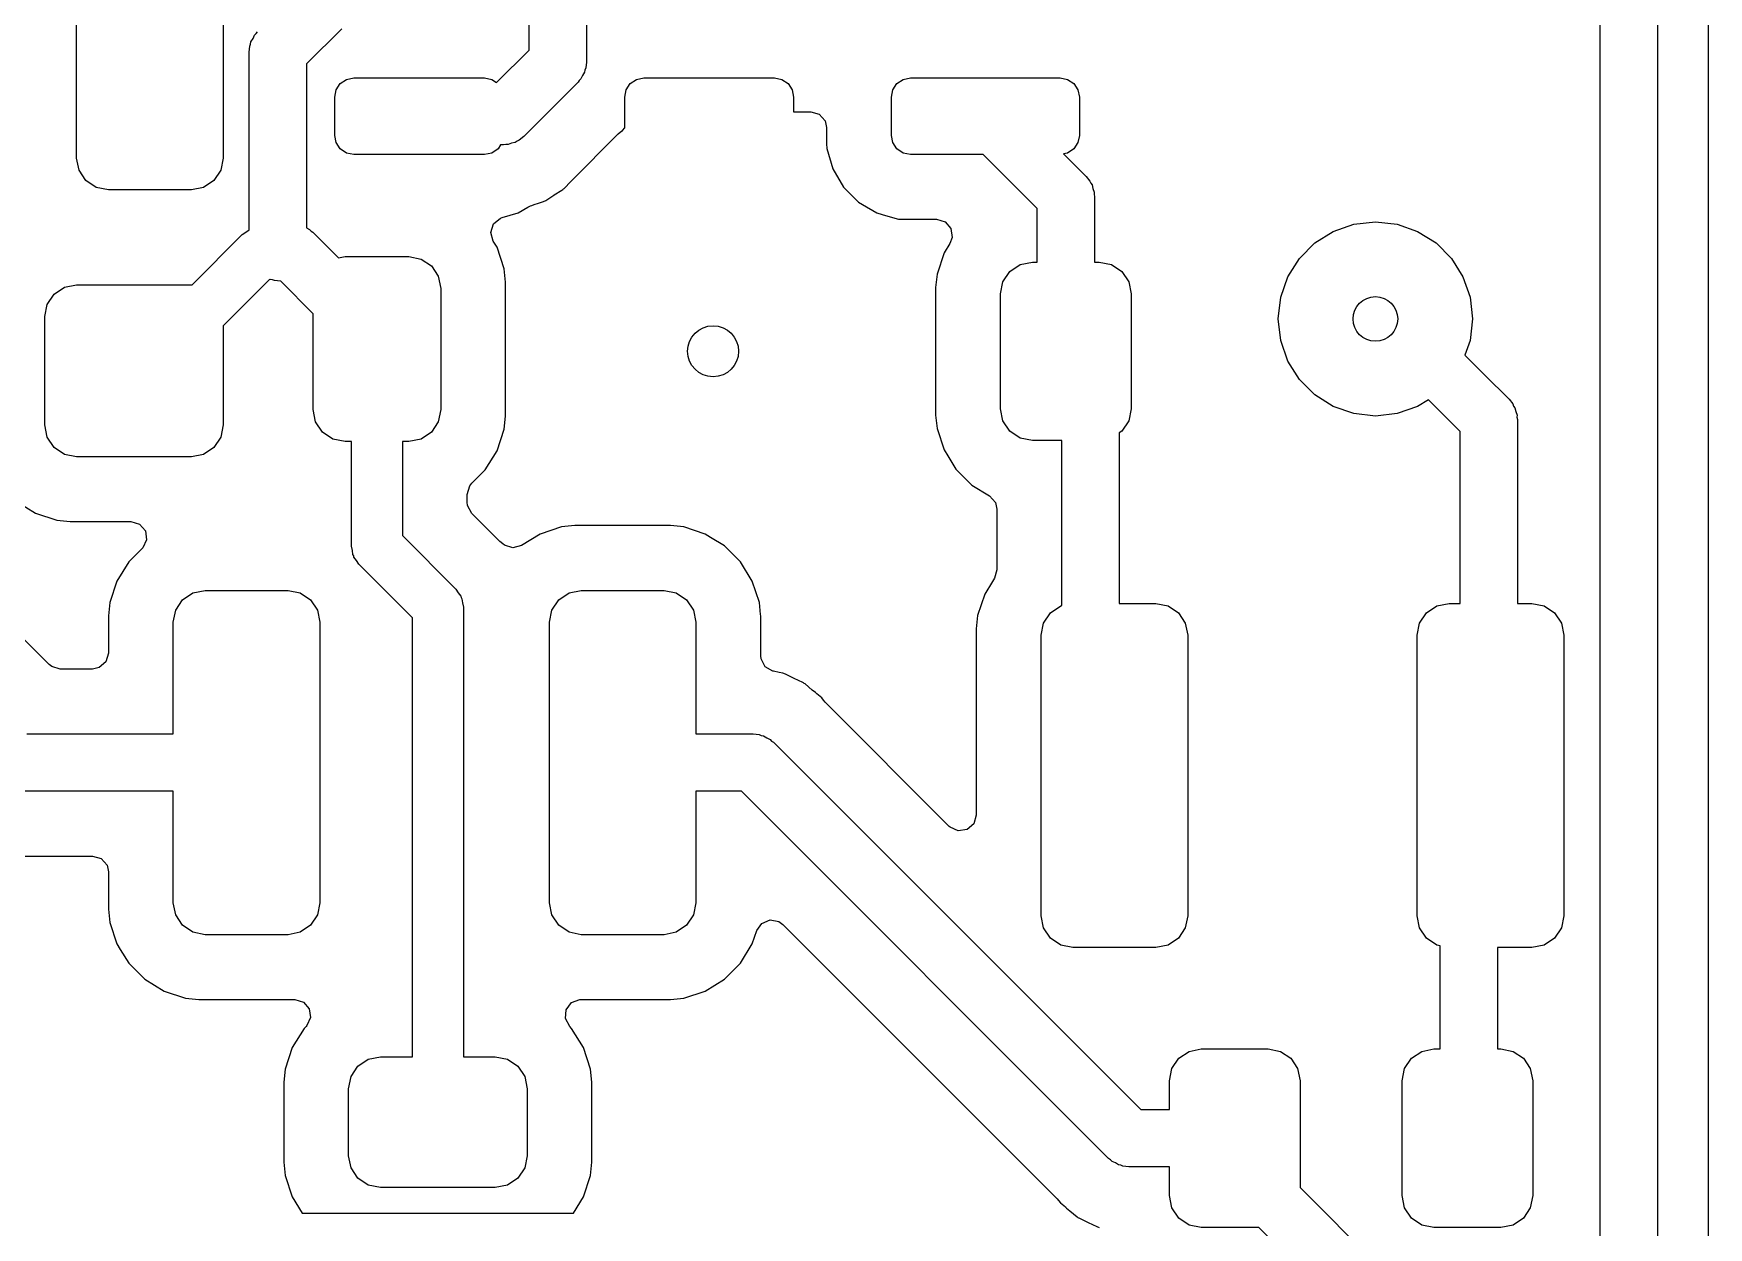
# Model space of a CAD drawing. Extents: x 0.23 to 2.97, y 0.23 to 2.17.
# Drawn here: x 1.925 to 2.442, y 0.635 to 1.004 of the extents above; entities that cross this region are included whole.
import ezdxf

# ---------------------------------------------------------------- set-up
doc = ezdxf.new("R2010")
doc.units = 0
doc.header["$MEASUREMENT"] = 0
doc.layers.add('BLACK', color=7, linetype='CONTINUOUS')

msp = doc.modelspace()

# ---------------------------------------------------------------- linework, layer by layer
at = {"layer": 'BLACK', "linetype": 'CONTINUOUS'}
for p, q in [((2.40891, 0.510709), (2.40891, 1.25704)), ((2.42663, 1.26071), (2.42663, 0.50704)), ((2.4424, 0.632858), (2.4424, 1.25745)), ((2.07817, 0.999), (2.07817, 1.06162)), ((2.09589, 1.06396), (2.09589, 0.995331)), ((1.93843, 0.965693), (1.93843, 1.05231)), ((1.98371, 1.04454), (1.98371, 0.965693)), ((1.99291, 1.00256), (1.99338, 1.00362)), ((1.99338, 1.00362), (1.9939, 1.00409)), ((1.9939, 1.00409), (1.99428, 1.00467)), ((2.02029, 1.00563), (2.0094, 0.99474)), ((1.99169, 0.998409), (1.99188, 1.00025)), ((1.99169, 0.943525), (1.99169, 0.998409)), ((1.99188, 1.00025), (1.99216, 1.00089)), ((1.99216, 1.00089), (1.99227, 1.00158)), ((1.99227, 1.00158), (1.99291, 1.00256)), ((2.06814, 0.988967), (2.07817, 0.999)), ((2.0094, 0.99474), (2.0094, 0.944083)), ((2.0957, 0.993489), (2.09541, 0.992849)), ((2.09589, 0.995331), (2.0957, 0.993489)), ((2.01858, 0.986764), (2.01986, 0.98868)), ((2.01986, 0.98868), (2.02178, 0.98996)), ((2.02178, 0.98996), (2.02404, 0.990409)), ((2.02404, 0.990409), (2.06439, 0.990409)), ((2.06439, 0.990409), (2.06665, 0.98996)), ((2.06665, 0.98996), (2.06814, 0.988967)), ((2.0933, 0.989067), (2.07656, 0.972335)), ((2.09368, 0.989655), (2.0933, 0.989067)), ((2.0942, 0.990124), (2.09368, 0.989655)), ((2.09467, 0.991184), (2.0942, 0.990124)), ((2.0953, 0.992156), (2.09467, 0.991184)), ((2.09541, 0.992849), (2.0953, 0.992156)), ((2.10815, 0.986764), (2.10943, 0.98868)), ((2.10943, 0.98868), (2.11135, 0.98996)), ((2.11135, 0.98996), (2.11361, 0.990409)), ((2.11361, 0.990409), (2.15396, 0.990409)), ((2.15396, 0.990409), (2.15622, 0.98996)), ((2.15622, 0.98996), (2.15814, 0.98868)), ((2.15814, 0.98868), (2.15942, 0.986764)), ((2.1905, 0.986764), (2.19178, 0.98868)), ((2.19178, 0.98868), (2.1937, 0.98996)), ((2.1937, 0.98996), (2.19596, 0.990409)), ((2.19596, 0.990409), (2.24222, 0.990409)), ((2.24222, 0.990409), (2.24448, 0.98996)), ((2.24448, 0.98996), (2.2464, 0.98868)), ((2.2464, 0.98868), (2.24768, 0.986764)), ((2.01813, 0.984504), (2.01858, 0.986764)), ((2.01813, 0.972693), (2.01813, 0.984504)), ((2.1077, 0.984504), (2.10815, 0.986764)), ((2.1077, 0.975037), (2.1077, 0.984504)), ((2.15942, 0.986764), (2.15987, 0.984504)), ((2.15987, 0.984504), (2.15987, 0.98)), ((2.19006, 0.984504), (2.1905, 0.986764)), ((2.19006, 0.972693), (2.19006, 0.984504)), ((2.24768, 0.986764), (2.24813, 0.984504)), ((2.24813, 0.984504), (2.24813, 0.972693)), ((2.15987, 0.98), (2.16515, 0.98)), ((2.16515, 0.98), (2.16779, 0.979225)), ((2.16779, 0.979225), (2.16959, 0.977146)), ((2.01858, 0.970433), (2.01813, 0.972693)), ((2.09101, 0.958475), (2.10571, 0.973172)), ((2.10571, 0.973172), (2.10625, 0.973636)), ((2.10625, 0.973636), (2.10698, 0.974183)), ((2.10698, 0.974183), (2.1077, 0.975037)), ((2.16959, 0.977146), (2.17004, 0.975118)), ((2.17004, 0.975118), (2.17004, 0.970075)), ((2.1905, 0.970433), (2.19006, 0.972693)), ((2.24813, 0.972693), (2.24768, 0.970433)), ((2.01986, 0.968517), (2.01858, 0.970433)), ((2.02178, 0.967237), (2.01986, 0.968517)), ((2.06857, 0.968517), (2.06665, 0.967237)), ((2.06939, 0.96974), (2.06857, 0.968517)), ((2.0703, 0.96974), (2.06939, 0.96974)), ((2.07098, 0.969886), (2.0703, 0.96974)), ((2.07168, 0.969849), (2.07098, 0.969886)), ((2.07277, 0.970265), (2.07168, 0.969849)), ((2.0739, 0.970506), (2.07277, 0.970265)), ((2.07447, 0.970918), (2.0739, 0.970506)), ((2.07512, 0.971169), (2.07447, 0.970918)), ((2.07656, 0.972335), (2.07512, 0.971169)), ((2.17004, 0.970075), (2.17015, 0.968605)), ((2.17015, 0.968605), (2.17015, 0.968605)), ((2.17015, 0.968605), (2.17198, 0.962315)), ((2.19178, 0.968517), (2.1905, 0.970433)), ((2.1937, 0.967237), (2.19178, 0.968517)), ((2.2464, 0.968517), (2.24448, 0.967237)), ((2.24768, 0.970433), (2.2464, 0.968517)), ((1.93918, 0.961926), (1.93843, 0.965693)), ((1.98371, 0.965693), (1.98296, 0.961926)), ((2.02404, 0.966787), (2.02178, 0.967237)), ((2.06439, 0.966787), (2.02404, 0.966787)), ((2.06665, 0.967237), (2.06439, 0.966787)), ((2.17198, 0.962315), (2.17198, 0.962315)), ((2.17198, 0.962315), (2.17531, 0.956677)), ((2.19596, 0.966787), (2.1937, 0.967237)), ((2.21837, 0.966787), (2.19596, 0.966787)), ((2.23507, 0.950095), (2.21837, 0.966787)), ((2.24448, 0.967237), (2.24323, 0.966988)), ((2.24323, 0.966988), (2.25019, 0.960028)), ((1.94132, 0.958733), (1.93918, 0.961926)), ((1.94451, 0.9566), (1.94132, 0.958733)), ((1.98083, 0.958733), (1.97763, 0.9566)), ((1.98296, 0.961926), (1.98083, 0.958733)), ((2.08899, 0.956326), (2.09101, 0.958475)), ((2.25019, 0.960028), (2.25135, 0.958588)), ((2.25135, 0.958588), (2.25161, 0.957934)), ((2.25161, 0.957934), (2.25202, 0.957367)), ((2.25202, 0.957367), (2.25226, 0.956232)), ((1.94828, 0.95585), (1.94451, 0.9566)), ((1.97387, 0.95585), (1.94828, 0.95585)), ((1.97763, 0.9566), (1.97387, 0.95585)), ((2.08103, 0.951733), (2.08259, 0.952248)), ((2.08259, 0.952248), (2.08284, 0.952368)), ((2.08259, 0.952248), (2.08259, 0.952248)), ((2.08284, 0.952368), (2.08285, 0.952365)), ((2.08285, 0.952365), (2.0831, 0.952486)), ((2.08309, 0.952489), (2.08335, 0.952616)), ((2.0831, 0.952486), (2.08309, 0.952489)), ((2.08335, 0.952616), (2.08582, 0.95424)), ((2.08582, 0.95424), (2.08591, 0.954297)), ((2.08591, 0.954297), (2.08833, 0.955792)), ((2.08833, 0.955792), (2.08856, 0.955968)), ((2.08833, 0.955792), (2.08833, 0.955792)), ((2.08856, 0.955966), (2.08877, 0.956141)), ((2.08856, 0.955968), (2.08856, 0.955966)), ((2.08877, 0.956143), (2.08899, 0.956326)), ((2.08877, 0.956141), (2.08877, 0.956143)), ((2.08899, 0.956326), (2.08899, 0.956326)), ((2.08899, 0.956326), (2.08899, 0.956326)), ((2.17531, 0.956677), (2.17531, 0.956677)), ((2.17531, 0.956677), (2.17994, 0.952045)), ((2.17994, 0.952045), (2.17994, 0.952045)), ((2.17994, 0.952045), (2.18117, 0.951318)), ((2.25226, 0.956232), (2.25267, 0.95515)), ((2.25267, 0.95515), (2.25264, 0.954449)), ((2.25264, 0.954449), (2.25278, 0.953764)), ((2.25278, 0.953764), (2.25278, 0.933559)), ((2.06719, 0.945317), (2.0693, 0.94708)), ((2.0693, 0.94708), (2.06988, 0.94729)), ((2.06988, 0.94729), (2.07477, 0.948711)), ((2.07477, 0.948711), (2.07783, 0.95052)), ((2.07783, 0.95052), (2.07865, 0.950905)), ((2.07865, 0.950905), (2.07906, 0.951057)), ((2.07906, 0.951057), (2.07978, 0.951318)), ((2.07978, 0.951318), (2.08103, 0.951733)), ((2.18117, 0.951318), (2.18558, 0.948711)), ((2.18558, 0.948711), (2.18721, 0.948237)), ((2.18721, 0.948237), (2.19187, 0.946883)), ((2.19187, 0.946883), (2.19187, 0.946883)), ((2.19187, 0.946883), (2.19187, 0.946883)), ((2.19187, 0.946883), (2.19224, 0.946854)), ((2.19224, 0.946854), (2.19334, 0.946768)), ((2.19334, 0.946768), (2.19334, 0.946768)), ((2.19334, 0.946768), (2.20398, 0.946768)), ((2.20398, 0.946768), (2.20662, 0.945993)), ((2.23507, 0.933559), (2.23507, 0.950095)), ((1.97408, 0.926532), (1.98961, 0.942056)), ((1.98961, 0.942056), (1.99072, 0.942759)), ((1.99072, 0.942759), (1.99169, 0.943525)), ((2.0094, 0.944083), (2.01036, 0.943655)), ((2.01036, 0.943655), (2.01083, 0.943134)), ((2.01083, 0.943134), (2.01142, 0.942752)), ((2.01142, 0.942752), (2.01933, 0.934843)), ((2.06636, 0.942693), (2.06719, 0.945317)), ((2.06709, 0.940039), (2.06636, 0.942693)), ((2.20662, 0.945993), (2.20842, 0.943914)), ((2.20842, 0.943914), (2.20881, 0.941191)), ((2.32084, 0.939455), (2.32653, 0.943029)), ((2.32653, 0.943029), (2.33287, 0.945248)), ((2.33287, 0.945248), (2.33954, 0.946)), ((2.33954, 0.946), (2.34622, 0.945248)), ((2.34622, 0.945248), (2.35256, 0.943029)), ((2.35256, 0.943029), (2.35825, 0.939455)), ((2.06828, 0.938108), (2.06709, 0.940039)), ((2.07048, 0.931481), (2.06828, 0.938108)), ((2.20634, 0.936423), (2.20415, 0.929796)), ((2.20813, 0.939323), (2.20634, 0.936423)), ((2.20634, 0.936423), (2.20634, 0.936423)), ((2.20881, 0.941191), (2.20813, 0.939323)), ((2.31609, 0.934705), (2.32084, 0.939455)), ((2.35825, 0.939455), (2.363, 0.934705)), ((2.01933, 0.934843), (2.02135, 0.935244)), ((2.02135, 0.935244), (2.04103, 0.935244)), ((2.04103, 0.935244), (2.0448, 0.934495)), ((2.0448, 0.934495), (2.04799, 0.932361)), ((2.04799, 0.932361), (2.05012, 0.929168)), ((2.07089, 0.927391), (2.07048, 0.931481)), ((2.22663, 0.930676), (2.22982, 0.93281)), ((2.22982, 0.93281), (2.23359, 0.933559)), ((2.23359, 0.933559), (2.23507, 0.933559)), ((2.25278, 0.933559), (2.25426, 0.933559)), ((2.25426, 0.933559), (2.25803, 0.93281)), ((2.25803, 0.93281), (2.26122, 0.930676)), ((2.31251, 0.929016), (2.31609, 0.934705)), ((2.363, 0.934705), (2.36657, 0.929016)), ((1.93467, 0.925826), (1.93843, 0.926575)), ((1.93843, 0.926575), (1.97387, 0.926575)), ((1.97387, 0.926575), (1.97408, 0.926532)), ((1.99811, 0.928292), (1.98371, 0.913888)), ((1.99823, 0.928218), (1.99811, 0.928292)), ((1.99892, 0.928109), (1.99823, 0.928218)), ((1.99956, 0.927824), (1.99892, 0.928109)), ((2.0014, 0.92763), (1.99956, 0.927824)), ((2.00149, 0.92763), (2.0014, 0.92763)), ((2.0115, 0.917614), (2.00149, 0.92763)), ((2.05012, 0.929168), (2.05087, 0.925402)), ((2.07089, 0.88601), (2.07089, 0.927391)), ((2.20415, 0.929796), (2.20373, 0.925707)), ((2.22375, 0.923717), (2.2245, 0.927483)), ((2.2245, 0.927483), (2.22663, 0.930676)), ((2.26122, 0.930676), (2.26335, 0.927483)), ((2.26335, 0.927483), (2.2641, 0.923717)), ((2.3103, 0.922676), (2.31251, 0.929016)), ((2.36657, 0.929016), (2.36879, 0.922676)), ((1.92934, 0.920499), (1.93147, 0.923692)), ((1.93147, 0.923692), (1.93467, 0.925826)), ((2.05087, 0.925402), (2.05087, 0.888)), ((2.20373, 0.925707), (2.20373, 0.886294)), ((2.22375, 0.888283), (2.22375, 0.923717)), ((2.2641, 0.923717), (2.2641, 0.888283)), ((2.30954, 0.916), (2.3103, 0.922676)), ((2.36879, 0.922676), (2.36954, 0.916)), ((1.92859, 0.916732), (1.92934, 0.920499)), ((1.92859, 0.883268), (1.92859, 0.916732)), ((2.0115, 0.888), (2.0115, 0.917614)), ((2.3103, 0.909324), (2.30954, 0.916)), ((2.36954, 0.916), (2.36879, 0.909324)), ((1.98371, 0.913888), (1.98371, 0.883268)), ((2.31251, 0.902984), (2.3103, 0.909324)), ((2.36879, 0.909324), (2.3672, 0.904791)), ((2.31609, 0.897295), (2.31251, 0.902984)), ((2.3672, 0.904791), (2.37323, 0.898764)), ((2.32084, 0.892545), (2.31609, 0.897295)), ((2.37323, 0.898764), (2.38081, 0.891189)), ((2.32653, 0.888971), (2.32084, 0.892545)), ((2.35588, 0.891057), (2.35256, 0.888971)), ((2.3607, 0.886236), (2.35588, 0.891057)), ((2.38081, 0.891189), (2.38197, 0.88975)), ((2.38197, 0.88975), (2.38222, 0.889095)), ((2.01225, 0.884233), (2.0115, 0.888)), ((2.05087, 0.888), (2.05012, 0.884233)), ((2.07048, 0.88192), (2.07089, 0.88601)), ((2.20373, 0.886294), (2.20373, 0.886293)), ((2.20373, 0.886293), (2.20415, 0.882204)), ((2.2245, 0.884517), (2.22375, 0.888283)), ((2.2641, 0.888283), (2.26335, 0.884517)), ((2.33287, 0.886752), (2.32653, 0.888971)), ((2.33954, 0.886), (2.33287, 0.886752)), ((2.34622, 0.886752), (2.33954, 0.886)), ((2.35256, 0.888971), (2.34622, 0.886752)), ((2.36569, 0.881256), (2.3607, 0.886236)), ((2.38222, 0.889095), (2.38264, 0.888528)), ((2.38264, 0.888528), (2.38288, 0.887394)), ((2.38288, 0.887394), (2.38329, 0.886311)), ((2.38329, 0.886311), (2.38326, 0.885611)), ((2.38326, 0.885611), (2.3834, 0.884925)), ((2.3834, 0.884925), (2.3834, 0.82815)), ((1.92934, 0.879501), (1.92859, 0.883268)), ((1.93147, 0.876308), (1.92934, 0.879501)), ((1.98296, 0.879501), (1.98083, 0.876308)), ((1.98371, 0.883268), (1.98296, 0.879501)), ((2.01439, 0.88104), (2.01225, 0.884233)), ((2.01758, 0.878907), (2.01439, 0.88104)), ((2.04799, 0.88104), (2.0448, 0.878907)), ((2.05012, 0.884233), (2.04799, 0.88104)), ((2.06828, 0.875294), (2.07048, 0.88192)), ((2.20415, 0.882204), (2.20634, 0.875577)), ((2.22663, 0.881324), (2.2245, 0.884517)), ((2.22982, 0.87919), (2.22663, 0.881324)), ((2.26122, 0.881324), (2.2604, 0.880777)), ((2.2604, 0.880777), (2.2604, 0.82815)), ((2.26335, 0.884517), (2.26122, 0.881324)), ((2.36569, 0.82815), (2.36569, 0.881256)), ((1.93467, 0.874174), (1.93147, 0.876308)), ((1.98083, 0.876308), (1.97763, 0.874174)), ((2.02135, 0.878157), (2.01758, 0.878907)), ((2.02331, 0.878157), (2.02135, 0.878157)), ((2.02331, 0.845811), (2.02331, 0.878157)), ((2.04103, 0.878157), (2.03906, 0.878157)), ((2.03906, 0.878157), (2.03906, 0.849073)), ((2.0448, 0.878907), (2.04103, 0.878157)), ((2.06462, 0.869352), (2.06828, 0.875294)), ((2.20634, 0.875577), (2.20634, 0.875577)), ((2.20634, 0.875577), (2.20748, 0.87373)), ((2.23359, 0.878441), (2.22982, 0.87919)), ((2.24269, 0.878441), (2.23359, 0.878441)), ((2.24269, 0.827464), (2.24269, 0.878441)), ((1.93843, 0.873425), (1.93467, 0.874174)), ((1.97387, 0.873425), (1.93843, 0.873425)), ((1.97763, 0.874174), (1.97387, 0.873425)), ((2.06235, 0.867084), (2.06462, 0.869352)), ((2.20748, 0.87373), (2.21001, 0.869636)), ((2.21001, 0.869636), (2.21494, 0.8647)), ((2.05908, 0.861797), (2.05986, 0.864437)), ((2.05986, 0.864437), (2.06051, 0.865249)), ((2.06051, 0.865249), (2.06235, 0.867084)), ((2.21494, 0.8647), (2.22035, 0.861367)), ((1.91979, 0.859684), (1.92573, 0.856019)), ((2.05908, 0.859387), (2.05908, 0.861797)), ((2.05919, 0.858349), (2.05908, 0.859387)), ((2.22035, 0.861367), (2.22219, 0.859322)), ((2.22219, 0.859322), (2.22267, 0.857212)), ((1.92573, 0.856019), (1.93235, 0.853823)), ((1.93235, 0.853823), (1.93644, 0.853406)), ((2.06051, 0.855935), (2.05919, 0.858349)), ((2.06908, 0.847371), (2.06051, 0.855935)), ((2.22267, 0.857212), (2.22267, 0.838526)), ((1.93644, 0.853406), (1.95521, 0.853406)), ((1.95521, 0.853406), (1.95785, 0.852631)), ((1.95785, 0.852631), (1.95966, 0.850552)), ((1.95966, 0.850552), (1.96005, 0.847829)), ((2.03906, 0.849073), (2.05557, 0.832568)), ((2.08157, 0.849556), (2.07583, 0.846017)), ((2.0882, 0.851751), (2.08157, 0.849556)), ((2.08157, 0.849556), (2.08157, 0.849556)), ((2.09229, 0.852169), (2.0882, 0.851751)), ((2.12186, 0.852169), (2.09229, 0.852169)), ((2.09229, 0.852169), (2.09229, 0.852169)), ((2.12595, 0.851751), (2.12186, 0.852169)), ((2.13257, 0.849556), (2.12595, 0.851751)), ((2.1342, 0.848551), (2.13257, 0.849556)), ((2.13257, 0.849556), (2.13257, 0.849556)), ((2.13851, 0.845891), (2.1342, 0.848551)), ((1.92993, 0.809308), (1.89516, 0.844082)), ((1.95867, 0.845072), (1.95455, 0.840955)), ((1.9589, 0.845327), (1.95867, 0.845072)), ((1.96005, 0.847829), (1.9589, 0.845327)), ((2.02361, 0.844523), (2.02331, 0.845811)), ((2.02376, 0.84321), (2.02361, 0.844523)), ((2.024, 0.842831), (2.02376, 0.84321)), ((2.06918, 0.847272), (2.06908, 0.847371)), ((2.07003, 0.846518), (2.06918, 0.847272)), ((2.07055, 0.846115), (2.07003, 0.846518)), ((2.07318, 0.845291), (2.07055, 0.846115)), ((2.07583, 0.846017), (2.07318, 0.845291)), ((2.14345, 0.840955), (2.13851, 0.845891)), ((1.95455, 0.840955), (1.95089, 0.835013)), ((2.02409, 0.842395), (2.024, 0.842831)), ((2.02492, 0.841362), (2.02409, 0.842395)), ((2.02562, 0.840243), (2.02492, 0.841362)), ((2.04213, 0.823739), (2.02562, 0.840243)), ((2.14711, 0.835013), (2.14345, 0.840955)), ((2.22267, 0.838526), (2.22194, 0.835964)), ((1.95089, 0.835013), (1.94869, 0.828387)), ((1.95089, 0.835013), (1.95089, 0.835013)), ((2.14931, 0.828387), (2.14711, 0.835013)), ((2.22128, 0.834904), (2.21889, 0.831013)), ((2.22194, 0.835964), (2.22128, 0.834904)), ((1.94869, 0.828387), (1.94827, 0.824297)), ((1.96904, 0.826074), (1.97117, 0.829267)), ((1.97117, 0.829267), (1.97437, 0.8314)), ((1.97437, 0.8314), (1.97813, 0.83215)), ((1.97813, 0.83215), (2.00372, 0.83215)), ((2.00372, 0.83215), (2.00749, 0.8314)), ((2.00749, 0.8314), (2.01068, 0.829267)), ((2.01068, 0.829267), (2.01282, 0.826074)), ((2.05557, 0.832568), (2.05627, 0.831449)), ((2.05627, 0.831449), (2.05709, 0.830416)), ((2.05709, 0.830416), (2.05719, 0.82998)), ((2.05719, 0.82998), (2.05743, 0.829601)), ((2.05743, 0.829601), (2.05758, 0.828288)), ((2.05758, 0.828288), (2.05787, 0.827)), ((2.08518, 0.826074), (2.08732, 0.829267)), ((2.08732, 0.829267), (2.09051, 0.8314)), ((2.09051, 0.8314), (2.09428, 0.83215)), ((2.09428, 0.83215), (2.11987, 0.83215)), ((2.11987, 0.83215), (2.12363, 0.8314)), ((2.12363, 0.8314), (2.12683, 0.829267)), ((2.12683, 0.829267), (2.12896, 0.826074)), ((2.14968, 0.824747), (2.14931, 0.828387)), ((2.21889, 0.831013), (2.21669, 0.824387)), ((2.21889, 0.831013), (2.21889, 0.831013)), ((2.2604, 0.82815), (2.27172, 0.82815)), ((2.27172, 0.82815), (2.27549, 0.8274)), ((2.35851, 0.8274), (2.36228, 0.82815)), ((2.36228, 0.82815), (2.36569, 0.82815)), ((2.3834, 0.82815), (2.38787, 0.82815)), ((2.38787, 0.82815), (2.39163, 0.8274)), ((1.94827, 0.824297), (1.94827, 0.81276)), ((1.96829, 0.822307), (1.96904, 0.826074)), ((2.01282, 0.826074), (2.01357, 0.822307)), ((2.04213, 0.688102), (2.04213, 0.823739)), ((2.05787, 0.827), (2.05787, 0.688102)), ((2.08443, 0.822307), (2.08518, 0.826074)), ((2.12896, 0.826074), (2.12971, 0.822307)), ((2.14973, 0.824297), (2.14968, 0.824747)), ((2.14973, 0.811987), (2.14973, 0.824297)), ((2.14973, 0.824297), (2.14973, 0.824297)), ((2.21669, 0.824387), (2.21627, 0.820297)), ((2.23704, 0.822074), (2.23917, 0.825267)), ((2.23917, 0.825267), (2.24237, 0.8274)), ((2.24237, 0.8274), (2.24269, 0.827464)), ((2.27549, 0.8274), (2.27868, 0.825267)), ((2.27868, 0.825267), (2.28082, 0.822074)), ((2.35318, 0.822074), (2.35532, 0.825267)), ((2.35532, 0.825267), (2.35851, 0.8274)), ((2.39163, 0.8274), (2.39483, 0.825267)), ((2.39483, 0.825267), (2.39696, 0.822074)), ((1.96829, 0.787858), (1.96829, 0.822307)), ((2.01357, 0.822307), (2.01357, 0.735693)), ((2.08443, 0.735693), (2.08443, 0.822307)), ((2.12971, 0.822307), (2.12971, 0.787858)), ((2.21627, 0.820297), (2.21627, 0.762755)), ((2.23629, 0.818307), (2.23704, 0.822074)), ((2.23629, 0.731693), (2.23629, 0.818307)), ((2.28082, 0.822074), (2.28157, 0.818307)), ((2.28157, 0.818307), (2.28157, 0.731693)), ((2.35243, 0.818307), (2.35318, 0.822074)), ((2.35243, 0.731693), (2.35243, 0.818307)), ((2.39696, 0.822074), (2.39771, 0.818307)), ((2.39771, 0.818307), (2.39771, 0.731693)), ((1.94827, 0.81276), (1.9475, 0.810121)), ((1.93075, 0.808653), (1.92993, 0.809308)), ((1.93339, 0.807878), (1.93075, 0.808653)), ((1.94339, 0.807878), (1.93339, 0.807878)), ((1.94542, 0.808319), (1.94339, 0.807878)), ((1.9475, 0.810121), (1.94542, 0.808319)), ((2.14982, 0.811038), (2.14973, 0.811987)), ((2.15109, 0.8086), (2.14982, 0.811038)), ((2.15348, 0.807236), (2.15109, 0.8086)), ((2.15365, 0.807196), (2.15348, 0.807236)), ((2.15537, 0.806841), (2.15365, 0.807196)), ((2.15655, 0.806599), (2.15537, 0.806841)), ((2.15682, 0.806509), (2.15655, 0.806599)), ((2.15708, 0.806422), (2.15682, 0.806513)), ((2.15682, 0.806513), (2.15682, 0.806509)), ((2.15708, 0.806418), (2.15708, 0.806422)), ((2.15735, 0.806321), (2.15708, 0.806418)), ((2.15999, 0.804995), (2.15735, 0.806321)), ((2.16266, 0.803746), (2.15999, 0.804995)), ((2.16291, 0.803597), (2.16266, 0.803746)), ((2.16314, 0.80345), (2.16291, 0.803599)), ((2.16291, 0.803599), (2.16291, 0.803597)), ((2.16314, 0.803448), (2.16314, 0.80345)), ((2.16338, 0.803291), (2.16314, 0.803448)), ((2.16564, 0.801392), (2.16338, 0.803291)), ((2.16338, 0.803291), (2.16338, 0.803291)), ((2.16663, 0.800609), (2.16564, 0.801392)), ((2.16685, 0.800387), (2.16663, 0.800609)), ((2.16663, 0.800609), (2.16663, 0.800609)), ((2.16701, 0.800243), (2.16685, 0.800387)), ((2.16855, 0.798952), (2.16701, 0.800243)), ((2.1691, 0.798218), (2.16855, 0.798952)), ((2.16956, 0.797681), (2.1691, 0.798218)), ((2.20794, 0.759303), (2.16956, 0.797681)), ((1.92307, 0.787858), (1.96829, 0.787858)), ((2.12971, 0.787858), (2.1474, 0.787858)), ((2.1474, 0.787858), (2.14924, 0.787665)), ((2.14924, 0.787665), (2.14988, 0.78738)), ((2.14988, 0.78738), (2.15058, 0.78727)), ((2.15058, 0.78727), (2.15155, 0.786638)), ((2.15155, 0.786638), (2.15261, 0.786166)), ((2.15261, 0.786166), (2.15308, 0.785646)), ((2.15308, 0.785646), (2.15367, 0.785264)), ((2.15367, 0.785264), (2.26707, 0.671858)), ((1.96829, 0.770142), (1.9194, 0.770142)), ((1.96829, 0.735693), (1.96829, 0.770142)), ((2.14373, 0.770142), (2.12971, 0.770142)), ((2.12971, 0.770142), (2.12971, 0.735693)), ((2.25714, 0.656736), (2.14373, 0.770142)), ((2.21627, 0.762755), (2.2155, 0.760116)), ((2.20819, 0.759066), (2.20794, 0.759303)), ((2.21069, 0.757923), (2.20819, 0.759066)), ((2.21342, 0.758315), (2.21069, 0.757923)), ((2.2155, 0.760116), (2.21342, 0.758315)), ((1.91982, 0.750122), (1.94339, 0.750122)), ((1.94339, 0.750122), (1.94603, 0.749347)), ((1.94603, 0.749347), (1.94783, 0.747268)), ((1.94783, 0.747268), (1.94827, 0.74524)), ((1.94827, 0.74524), (1.94827, 0.733703)), ((1.96904, 0.731926), (1.96829, 0.735693)), ((2.01357, 0.735693), (2.01282, 0.731926)), ((2.08518, 0.731926), (2.08443, 0.735693)), ((2.12971, 0.735693), (2.12896, 0.731926)), ((1.94827, 0.733703), (1.94869, 0.729613)), ((1.94869, 0.729613), (1.95089, 0.722987)), ((1.97117, 0.728733), (1.96904, 0.731926)), ((2.01282, 0.731926), (2.01068, 0.728733)), ((2.08732, 0.728733), (2.08518, 0.731926)), ((2.12896, 0.731926), (2.12683, 0.728733)), ((2.15004, 0.729348), (2.15258, 0.730404)), ((2.15258, 0.730404), (2.15529, 0.729919)), ((2.15529, 0.729919), (2.15656, 0.729003)), ((2.23704, 0.727926), (2.23629, 0.731693)), ((2.28157, 0.731693), (2.28082, 0.727926)), ((2.35318, 0.727926), (2.35243, 0.731693)), ((2.39771, 0.731693), (2.39696, 0.727926)), ((1.97437, 0.7266), (1.97117, 0.728733)), ((1.97813, 0.72585), (1.97437, 0.7266)), ((2.00372, 0.72585), (1.97813, 0.72585)), ((2.00749, 0.7266), (2.00372, 0.72585)), ((2.01068, 0.728733), (2.00749, 0.7266)), ((2.09051, 0.7266), (2.08732, 0.728733)), ((2.09428, 0.72585), (2.09051, 0.7266)), ((2.11987, 0.72585), (2.09428, 0.72585)), ((2.12363, 0.7266), (2.11987, 0.72585)), ((2.12683, 0.728733), (2.12363, 0.7266)), ((2.14711, 0.722987), (2.14847, 0.727086)), ((2.14847, 0.727086), (2.15004, 0.729348)), ((2.15656, 0.729003), (2.24124, 0.644319)), ((2.23917, 0.724733), (2.23704, 0.727926)), ((2.24237, 0.7226), (2.23917, 0.724733)), ((2.27868, 0.724733), (2.27549, 0.7226)), ((2.28082, 0.727926), (2.27868, 0.724733)), ((2.35532, 0.724733), (2.35318, 0.727926)), ((2.35851, 0.7226), (2.35532, 0.724733)), ((2.39483, 0.724733), (2.39163, 0.7226)), ((2.39696, 0.727926), (2.39483, 0.724733)), ((1.95089, 0.722987), (1.95089, 0.722987)), ((1.95089, 0.722987), (1.95192, 0.72131)), ((1.95192, 0.72131), (1.95455, 0.717045)), ((2.14345, 0.717045), (2.14711, 0.722987)), ((2.24613, 0.72185), (2.24237, 0.7226)), ((2.27172, 0.72185), (2.24613, 0.72185)), ((2.27549, 0.7226), (2.27172, 0.72185)), ((2.35949, 0.722405), (2.35851, 0.7226)), ((2.35949, 0.706437), (2.35949, 0.722405)), ((2.38787, 0.72185), (2.3772, 0.72185)), ((2.3772, 0.72185), (2.3772, 0.706437)), ((2.39163, 0.7226), (2.38787, 0.72185)), ((1.95455, 0.717045), (1.95949, 0.712109)), ((2.13851, 0.712109), (2.14345, 0.717045)), ((1.95949, 0.712109), (1.96543, 0.708444)), ((2.13257, 0.708444), (2.13851, 0.712109)), ((1.96543, 0.708444), (1.97205, 0.706249)), ((1.97205, 0.706249), (1.97614, 0.705831)), ((1.97614, 0.705831), (2.00571, 0.705831)), ((2.00571, 0.705831), (2.00584, 0.705831)), ((2.00584, 0.705831), (2.00848, 0.705056)), ((2.00848, 0.705056), (2.01028, 0.702977)), ((2.08959, 0.702655), (2.09124, 0.704857)), ((2.09124, 0.704857), (2.09381, 0.705818)), ((2.09381, 0.705818), (2.09416, 0.705831)), ((2.09416, 0.705831), (2.12186, 0.705831)), ((2.12186, 0.705831), (2.12595, 0.706249)), ((2.12595, 0.706249), (2.13257, 0.708444)), ((2.35949, 0.690559), (2.35949, 0.706437)), ((2.3772, 0.706437), (2.3772, 0.690559)), ((2.01067, 0.700254), (2.00953, 0.697752)), ((2.01028, 0.702977), (2.01067, 0.700254)), ((2.08939, 0.699911), (2.08959, 0.702655)), ((2.09071, 0.697497), (2.08939, 0.699911)), ((2.0087, 0.696908), (2.00503, 0.690966)), ((2.00929, 0.697497), (2.0087, 0.696908)), ((2.00953, 0.697752), (2.00929, 0.697497)), ((2.0913, 0.696908), (2.09071, 0.697497)), ((2.09497, 0.690966), (2.0913, 0.696908)), ((2.00503, 0.690966), (2.00284, 0.68434)), ((2.00503, 0.690966), (2.00503, 0.690966)), ((2.02852, 0.687353), (2.03228, 0.688102)), ((2.03228, 0.688102), (2.04213, 0.688102)), ((2.05787, 0.688102), (2.06772, 0.688102)), ((2.06772, 0.688102), (2.07148, 0.687353)), ((2.09716, 0.68434), (2.09497, 0.690966)), ((2.27878, 0.687676), (2.28197, 0.68981)), ((2.28197, 0.68981), (2.28574, 0.690559)), ((2.28574, 0.690559), (2.30641, 0.690559)), ((2.30641, 0.690559), (2.31018, 0.68981)), ((2.31018, 0.68981), (2.31337, 0.687676)), ((2.35063, 0.687676), (2.35382, 0.68981)), ((2.35382, 0.68981), (2.35759, 0.690559)), ((2.35759, 0.690559), (2.35949, 0.690559)), ((2.3772, 0.690559), (2.37826, 0.690559)), ((2.37826, 0.690559), (2.38203, 0.68981)), ((2.38203, 0.68981), (2.38522, 0.687676)), ((2.00284, 0.68434), (2.00242, 0.68025)), ((2.02319, 0.682026), (2.02532, 0.68522)), ((2.02532, 0.68522), (2.02852, 0.687353)), ((2.07148, 0.687353), (2.07468, 0.68522)), ((2.07468, 0.68522), (2.07681, 0.682026)), ((2.09758, 0.68025), (2.09716, 0.68434)), ((2.2759, 0.680717), (2.27665, 0.684483)), ((2.27665, 0.684483), (2.27878, 0.687676)), ((2.31337, 0.687676), (2.3155, 0.684483)), ((2.3155, 0.684483), (2.31625, 0.680717)), ((2.34775, 0.680717), (2.3485, 0.684483)), ((2.3485, 0.684483), (2.35063, 0.687676)), ((2.38522, 0.687676), (2.38735, 0.684483)), ((2.38735, 0.684483), (2.3881, 0.680717)), ((2.00242, 0.68025), (2.00242, 0.655601)), ((2.02244, 0.67826), (2.02319, 0.682026)), ((2.02244, 0.657591), (2.02244, 0.67826)), ((2.07681, 0.682026), (2.07756, 0.67826)), ((2.07756, 0.67826), (2.07756, 0.657591)), ((2.09758, 0.655601), (2.09758, 0.68025)), ((2.2759, 0.671858), (2.2759, 0.680717)), ((2.31625, 0.680717), (2.31625, 0.647772)), ((2.34775, 0.645283), (2.34775, 0.680717)), ((2.3881, 0.680717), (2.3881, 0.645283)), ((2.26707, 0.671858), (2.2759, 0.671858)), ((2.02319, 0.653824), (2.02244, 0.657591)), ((2.07756, 0.657591), (2.07681, 0.653824)), ((2.00242, 0.655601), (2.00242, 0.6556)), ((2.00242, 0.6556), (2.00284, 0.651511)), ((2.02532, 0.650631), (2.02319, 0.653824)), ((2.07681, 0.653824), (2.07468, 0.650631)), ((2.09716, 0.651511), (2.09758, 0.655601)), ((2.25773, 0.656354), (2.25714, 0.656736)), ((2.25819, 0.655834), (2.25773, 0.656354)), ((2.25925, 0.655362), (2.25819, 0.655834)), ((2.26023, 0.65473), (2.25925, 0.655362)), ((2.26092, 0.65462), (2.26023, 0.65473)), ((2.26156, 0.654335), (2.26092, 0.65462)), ((2.2634, 0.654142), (2.26156, 0.654335)), ((2.2759, 0.654142), (2.2634, 0.654142)), ((2.2759, 0.645283), (2.2759, 0.654142)), ((2.00284, 0.651511), (2.00503, 0.644884)), ((2.02852, 0.648497), (2.02532, 0.650631)), ((2.03228, 0.647748), (2.02852, 0.648497)), ((2.06772, 0.647748), (2.03228, 0.647748)), ((2.07148, 0.648497), (2.06772, 0.647748)), ((2.07468, 0.650631), (2.07148, 0.648497)), ((2.09497, 0.644884), (2.09716, 0.651511)), ((2.31625, 0.647772), (2.36494, 0.599087)), ((2.00503, 0.644884), (2.00503, 0.644884)), ((2.00503, 0.644884), (2.00813, 0.639874)), ((2.09187, 0.639874), (2.09497, 0.644884)), ((2.24124, 0.644319), (2.24171, 0.643783)), ((2.24171, 0.643783), (2.24225, 0.643048)), ((2.24225, 0.643048), (2.24379, 0.641757)), ((2.24379, 0.641757), (2.24395, 0.641613)), ((2.24395, 0.641613), (2.24417, 0.641391)), ((2.27665, 0.641517), (2.2759, 0.645283)), ((2.27878, 0.638324), (2.27665, 0.641517)), ((2.3485, 0.641517), (2.34775, 0.645283)), ((2.35063, 0.638324), (2.3485, 0.641517)), ((2.38735, 0.641517), (2.38522, 0.638324)), ((2.3881, 0.645283), (2.38735, 0.641517)), ((2.00813, 0.639874), (2.09187, 0.639874)), ((2.24417, 0.641391), (2.24516, 0.640608)), ((2.24516, 0.640608), (2.24742, 0.638709)), ((2.24742, 0.638709), (2.24742, 0.638709)), ((2.24742, 0.638709), (2.24766, 0.638552)), ((2.24766, 0.638552), (2.24766, 0.638549)), ((2.24766, 0.638549), (2.24789, 0.638401)), ((2.24789, 0.638401), (2.2479, 0.638403)), ((2.2479, 0.638403), (2.24814, 0.638254)), ((2.24814, 0.638254), (2.25082, 0.637005)), ((2.25082, 0.637005), (2.25346, 0.635679)), ((2.28197, 0.63619), (2.27878, 0.638324)), ((2.35382, 0.63619), (2.35063, 0.638324)), ((2.38522, 0.638324), (2.38203, 0.63619)), ((2.25346, 0.635679), (2.25346, 0.635679)), ((2.25346, 0.635679), (2.25372, 0.635582)), ((2.25372, 0.635582), (2.25372, 0.635578)), ((2.25372, 0.635578), (2.25399, 0.635487)), ((2.25399, 0.635487), (2.25399, 0.635491)), ((2.25399, 0.635491), (2.25426, 0.635401)), ((2.28574, 0.635441), (2.28197, 0.63619)), ((2.30353, 0.635441), (2.28574, 0.635441)), ((2.33988, 0.599087), (2.30353, 0.635441)), ((2.35759, 0.635441), (2.35382, 0.63619)), ((2.37826, 0.635441), (2.35759, 0.635441)), ((2.38203, 0.63619), (2.37826, 0.635441))]:
    msp.add_line(p, q, dxfattribs=at)
at = {"layer": 'BLACK'}
for centre, radius in [((2.33954, 0.916), 0.00689), ((2.135, 0.906), 0.007874)]:
    msp.add_circle(centre, radius, dxfattribs=at)

doc.saveas('drawing.dxf')
